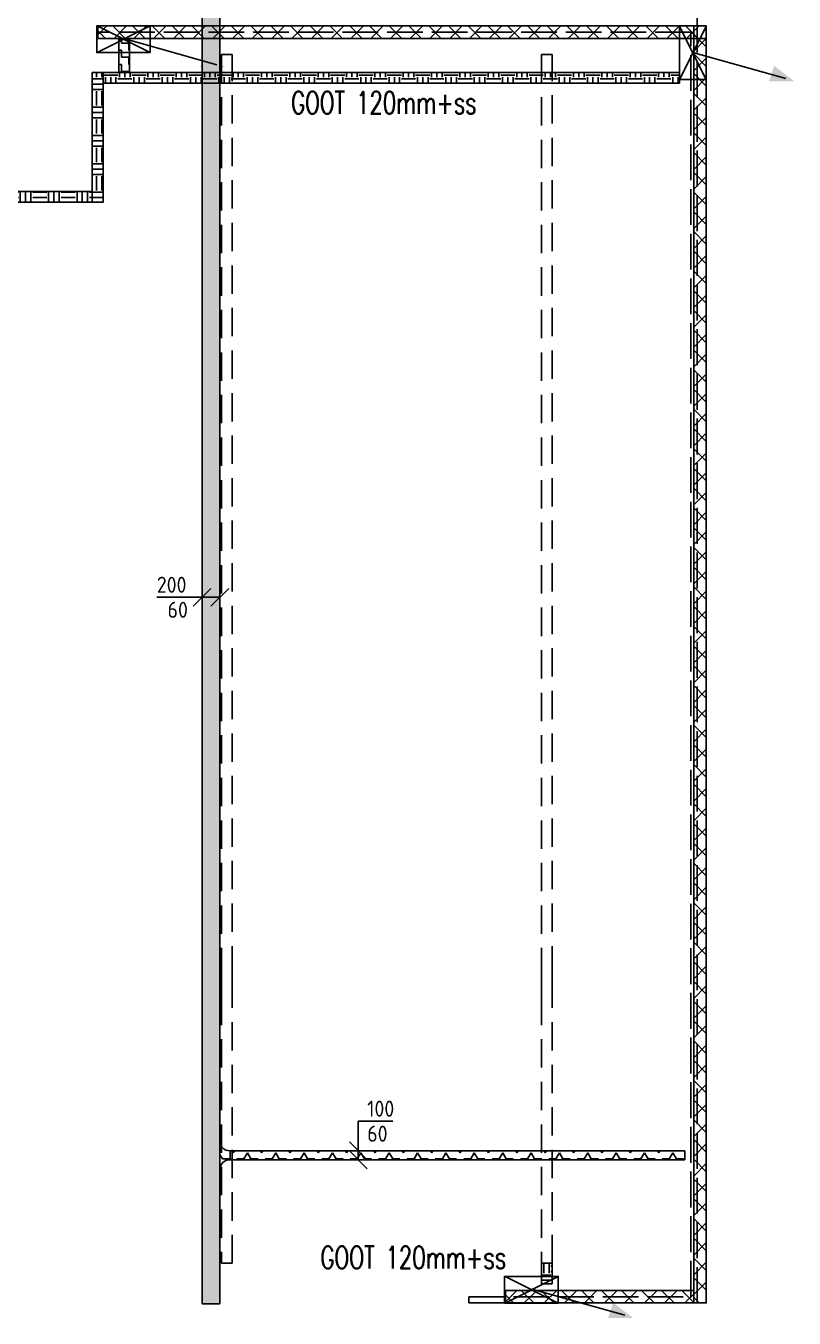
# Model space of a CAD drawing. Header units: millimetres. Extents: x -3262 to 112658, y 0 to 217318.
# Drawn here: x 60855 to 69455, y 37322 to 51789 of the extents above; entities that cross this region are included whole.
import ezdxf

# ---------------------------------------------------------------- set-up
doc = ezdxf.new("R2010")
doc.units = ezdxf.units.MM
doc.header["$LTSCALE"] = 100
doc.linetypes.add('E_GOOT3', pattern=[5, 4, -1])
doc.linetypes.add('HIDDEN2', pattern=[4.7625, 3.175, -1.5875])
for name, color, linetype in [('ByLayer', 2, 'Continuous'), ('EL6131--_ENERGIEBEDR (1996)', 2, 'Continuous'), ('EL6131--_GEBOUWINST (1996)', 2, 'Continuous'), ('EL6131--_KG_D', 3, 'Continuous'), ('EL6131--_WG', 3, 'Continuous'), ('EM6131--_KG', 1, 'Continuous')]:
    doc.layers.add(name, color=color, linetype=linetype)
doc.styles.add('buro-018', font='BUROFONT.shx', dxfattribs={"height": 180})
doc.styles.add('CofelyArial', font='arial.ttf')
doc.styles.add('ROMANS', font='ROMANS', dxfattribs={"width": 0.7})
doc.styles.add('STABICAD-018', font='ISOCP.SHX', dxfattribs={"height": 1.8})
pattern_1 = [(0, (-27271.99, -78.64), (0, 137.48153), [79.375, -79.375]), (60, (-27271.99, -78.64), (-119.0625, 68.74077), [79.375, -79.375]), (120, (-27232.3, -9.9), (-119.0625, -68.74077), [79.375, -79.375])]

# ---------------------------------------------------------------- blocks, each defined once
blk = doc.blocks.new('NV-1')
at = {"layer": 'ByLayer'}
for p, q in [((0, 4), (7.91, 0)), ((0, 0), (7.91, 4))]:
    blk.add_line(p, q, dxfattribs=at)
blk.add_lwpolyline([(0, 0), (8, 0), (8, 4), (0, 4)], close=True, dxfattribs=at)
blk = doc.blocks.new('PIJL-UIT')
at = {"layer": 'ByLayer', "color": 2}
blk.add_line((0, 0), (2.92, 10.41), dxfattribs=at)
blk.add_solid([(3.23, 11.35), (1.51, 9.11), (3.24, 8.54)], dxfattribs=at)
blk = doc.blocks.new('*X72')
at = {"color": 0}
for p, q in [((12734, 15293), (12734, 15397)), ((12793, 15293), (12793, 15397)), ((12812, 15371), (12925, 15371)), ((12812, 15312), (12925, 15312)), ((12832, 15277), (12832, 15293)), ((12891, 15277), (12891, 15293))]:
    blk.add_line(p, q, dxfattribs=at)
blk = doc.blocks.new('*X73')
at = {"color": 0}
for p, q in [((12628, 8872), (12689, 8933)), ((12862, 8793), (12722, 8933)), ((12770, 8793), (12910, 8933)), ((13083, 8793), (12943, 8933)), ((12991, 8793), (13131, 8933)), ((13304, 8793), (13164, 8933)), ((13212, 8793), (13352, 8933)), ((13525, 8793), (13385, 8933)), ((13433, 8793), (13573, 8933)), ((13746, 8793), (13606, 8933)), ((13654, 8793), (13794, 8933)), ((13967, 8793), (13827, 8933)), ((13875, 8793), (14015, 8933)), ((14188, 8793), (14048, 8933)), ((14096, 8793), (14236, 8933)), ((14409, 8793), (14269, 8933)), ((14317, 8793), (14457, 8933)), ((14630, 8793), (14490, 8933)), ((14538, 8793), (14678, 8933)), ((14851, 8793), (14711, 8933)), ((14759, 8793), (14899, 8933)), ((15072, 8793), (14932, 8933)), ((14980, 8793), (15120, 8933)), ((15293, 8793), (15153, 8933)), ((15201, 8793), (15341, 8933)), ((15514, 8793), (15374, 8933)), ((15422, 8793), (15562, 8933)), ((15735, 8793), (15595, 8933)), ((15643, 8793), (15783, 8933)), ((15956, 8793), (15816, 8933)), ((15864, 8793), (16004, 8933)), ((16177, 8793), (16037, 8933)), ((16085, 8793), (16225, 8933)), ((16398, 8793), (16258, 8933)), ((16306, 8793), (16446, 8933)), ((16619, 8793), (16479, 8933)), ((16527, 8793), (16667, 8933)), ((16840, 8793), (16700, 8933)), ((16748, 8793), (16888, 8933)), ((17061, 8793), (16921, 8933)), ((16969, 8793), (17109, 8933)), ((17282, 8793), (17142, 8933)), ((17190, 8793), (17330, 8933)), ((17503, 8793), (17363, 8933)), ((17411, 8793), (17551, 8933)), ((17724, 8793), (17584, 8933)), ((17632, 8793), (17772, 8933)), ((17945, 8793), (17805, 8933)), ((17853, 8793), (17993, 8933)), ((18166, 8793), (18026, 8933)), ((18074, 8793), (18214, 8933)), ((18387, 8793), (18247, 8933)), ((18295, 8793), (18435, 8933)), ((18608, 8793), (18468, 8933)), ((18516, 8793), (18656, 8933)), ((18829, 8793), (18689, 8933)), ((18737, 8793), (18877, 8933)), ((19050, 8793), (18910, 8933)), ((18957, 8793), (19097, 8933)), ((19270, 8793), (19130, 8933)), ((19178, 8793), (19318, 8933)), ((19491, 8793), (19351, 8933)), ((19399, 8793), (19539, 8933)), ((19712, 8793), (19572, 8933)), ((19620, 8793), (19760, 8933)), ((19933, 8793), (19793, 8933)), ((19841, 8793), (19981, 8933)), ((20154, 8793), (20014, 8933)), ((20062, 8793), (20202, 8933)), ((20375, 8793), (20235, 8933)), ((20283, 8793), (20423, 8933)), ((20596, 8793), (20456, 8933)), ((20504, 8793), (20644, 8933)), ((20817, 8793), (20677, 8933)), ((20725, 8793), (20865, 8933)), ((21038, 8793), (20898, 8933)), ((20946, 8793), (21086, 8933)), ((21259, 8793), (21119, 8933)), ((21167, 8793), (21307, 8933)), ((21480, 8793), (21340, 8933)), ((21388, 8793), (21528, 8933)), ((21701, 8793), (21561, 8933)), ((21609, 8793), (21749, 8933)), ((21922, 8793), (21782, 8933)), ((21830, 8793), (21970, 8933)), ((22143, 8793), (22003, 8933)), ((22051, 8793), (22191, 8933)), ((22364, 8793), (22224, 8933)), ((22272, 8793), (22412, 8933)), ((22585, 8793), (22445, 8933)), ((22493, 8793), (22633, 8933)), ((22806, 8793), (22666, 8933)), ((22714, 8793), (22854, 8933)), ((23027, 8793), (22887, 8933)), ((22935, 8793), (23075, 8933)), ((23248, 8793), (23108, 8933)), ((23156, 8793), (23296, 8933)), ((23469, 8793), (23329, 8933)), ((23377, 8793), (23517, 8933)), ((23690, 8793), (23550, 8933)), ((23598, 8793), (23738, 8933)), ((23911, 8793), (23771, 8933)), ((23819, 8793), (23959, 8933)), ((24132, 8793), (23992, 8933)), ((24040, 8793), (24180, 8933)), ((24353, 8793), (24213, 8933)), ((24261, 8793), (24401, 8933)), ((24574, 8793), (24434, 8933)), ((24482, 8793), (24622, 8933)), ((24795, 8793), (24655, 8933)), ((24703, 8793), (24843, 8933)), ((25016, 8793), (24876, 8933)), ((24924, 8793), (25064, 8933)), ((25237, 8793), (25097, 8933)), ((25145, 8793), (25285, 8933)), ((25458, 8793), (25318, 8933)), ((25366, 8793), (25506, 8933)), ((25679, 8793), (25539, 8933)), ((25587, 8793), (25727, 8933)), ((25900, 8793), (25760, 8933)), ((25808, 8793), (25948, 8933)), ((26121, 8793), (25981, 8933)), ((26029, 8793), (26169, 8933)), ((26342, 8793), (26202, 8933)), ((26250, 8793), (26390, 8933)), ((26563, 8793), (26423, 8933)), ((26470, 8793), (26610, 8933)), ((26783, 8793), (26643, 8933)), ((26691, 8793), (26831, 8933)), ((26925, 8872), (26864, 8933)), ((12641, 8793), (12628, 8806)), ((26912, 8793), (26925, 8805))]:
    blk.add_line(p, q, dxfattribs=at)
blk = doc.blocks.new('*X74')
at = {"color": 0}
for p, q in [((26785, 15516), (26871, 15601)), ((26925, 15501), (26825, 15601)), ((26785, 15295), (26925, 15435)), ((26925, 15280), (26785, 15420)), ((26785, 15074), (26925, 15214)), ((26925, 15059), (26785, 15199)), ((26785, 14853), (26925, 14993)), ((26925, 14838), (26785, 14978)), ((26785, 14632), (26925, 14772)), ((26925, 14617), (26785, 14757)), ((26785, 14411), (26925, 14551)), ((26925, 14396), (26785, 14536)), ((26785, 14190), (26925, 14330)), ((26925, 14176), (26785, 14316)), ((26785, 13969), (26925, 14109)), ((26925, 13955), (26785, 14095)), ((26785, 13748), (26925, 13888)), ((26925, 13734), (26785, 13874)), ((26785, 13527), (26925, 13667)), ((26925, 13513), (26785, 13653)), ((26785, 13306), (26925, 13446)), ((26925, 13292), (26785, 13432)), ((26785, 13085), (26925, 13225)), ((26925, 13071), (26785, 13211)), ((26785, 12864), (26925, 13004)), ((26925, 12850), (26785, 12990)), ((26785, 12643), (26925, 12783)), ((26925, 12629), (26785, 12769)), ((26785, 12422), (26925, 12562)), ((26925, 12408), (26785, 12548)), ((26785, 12201), (26925, 12341)), ((26925, 12187), (26785, 12327)), ((26785, 11980), (26925, 12120)), ((26925, 11966), (26785, 12106)), ((26785, 11759), (26925, 11899)), ((26925, 11745), (26785, 11885)), ((26785, 11538), (26925, 11678)), ((26925, 11524), (26785, 11664)), ((26785, 11317), (26925, 11457)), ((26925, 11303), (26785, 11443)), ((26785, 11096), (26925, 11236)), ((26925, 11082), (26785, 11222)), ((26785, 10875), (26925, 11015)), ((26925, 10861), (26785, 11001)), ((26785, 10654), (26925, 10794)), ((26925, 10640), (26785, 10780)), ((26785, 10433), (26925, 10573)), ((26925, 10419), (26785, 10559)), ((26785, 10212), (26925, 10352)), ((26925, 10198), (26785, 10338)), ((26785, 9991), (26925, 10131)), ((26925, 9977), (26785, 10117)), ((26785, 9770), (26925, 9910)), ((26925, 9756), (26785, 9896)), ((26785, 9549), (26925, 9689)), ((26925, 9535), (26785, 9675)), ((26785, 9328), (26925, 9468)), ((26925, 9314), (26785, 9454)), ((26785, 9107), (26925, 9247)), ((26925, 9093), (26785, 9233)), ((26785, 8886), (26925, 9026)), ((26925, 8872), (26785, 9012)), ((26912, 8793), (26925, 8805))]:
    blk.add_line(p, q, dxfattribs=at)
blk = doc.blocks.new('*X78')
at = {"color": 0}
for p, q in [((34211, 22542), (34211, 22575)), ((34369, 22542), (34369, 22575)), ((34125, 22463), (34131, 22463)), ((34131, 22542), (34211, 22542)), ((34131, 22463), (34131, 22542)), ((34211, 22463), (34290, 22463)), ((34211, 22455), (34211, 22463)), ((34290, 22542), (34369, 22542)), ((34290, 22463), (34290, 22542)), ((34369, 22463), (34449, 22463)), ((34369, 22455), (34369, 22463)), ((34449, 22542), (34491, 22542)), ((34449, 22463), (34449, 22542))]:
    blk.add_line(p, q, dxfattribs=at)
blk = doc.blocks.new('*X80')
at = {"color": 0}
for p, q in [((14540, 10948), (14632, 11040)), ((14680, 10914), (14554, 11040)), ((14540, 10723), (14680, 10863)), ((14680, 10689), (14540, 10829)), ((14540, 10499), (14680, 10639)), ((14680, 10465), (14540, 10605)), ((14540, 10274), (14680, 10414)), ((14680, 10240), (14540, 10380)), ((14540, 10050), (14680, 10190)), ((14680, 10016), (14540, 10156)), ((14540, 9825), (14680, 9965)), ((14680, 9791), (14540, 9931)), ((14540, 9601), (14680, 9741)), ((14680, 9567), (14540, 9707)), ((14540, 9376), (14680, 9516)), ((14680, 9342), (14540, 9482)), ((14540, 9152), (14680, 9292)), ((14680, 9118), (14540, 9258)), ((14640, 8933), (14540, 9033)), ((14545, 8933), (14680, 9067))]:
    blk.add_line(p, q, dxfattribs=at)
blk = doc.blocks.new('*X93')
at = {"color": 0}
for p, q in [((25003, 18395), (25003, 18548)), ((25063, 18395), (25063, 18548)), ((24950, 18375), (25070, 18375)), ((24950, 18316), (25070, 18316)), ((24950, 18256), (25070, 18256)), ((25003, 18078), (25003, 18236)), ((25063, 18078), (25063, 18236)), ((24950, 18058), (25070, 18058)), ((24950, 17998), (25070, 17998)), ((24950, 17939), (25070, 17939)), ((25003, 17760), (25003, 17919)), ((25063, 17760), (25063, 17919)), ((24950, 17740), (25070, 17740)), ((24950, 17681), (25070, 17681)), ((24950, 17621), (25070, 17621)), ((25003, 17443), (25003, 17601)), ((25063, 17443), (25063, 17601)), ((24950, 17423), (25070, 17423)), ((24950, 17363), (25070, 17363)), ((24950, 17304), (25070, 17304)), ((25003, 17125), (25003, 17284)), ((25063, 17125), (25063, 17284)), ((24950, 17105), (25070, 17105)), ((24950, 17046), (25070, 17046)), ((24950, 16986), (25070, 16986)), ((25003, 16808), (25003, 16966)), ((25063, 16808), (25063, 16966)), ((24950, 16788), (25070, 16788)), ((24950, 16728), (25070, 16728)), ((24950, 16669), (25070, 16669)), ((25003, 16490), (25003, 16649)), ((25063, 16490), (25063, 16649)), ((24950, 16470), (25070, 16470)), ((24950, 16411), (25070, 16411)), ((24950, 16351), (25070, 16351)), ((25003, 16173), (25003, 16331)), ((25063, 16173), (25063, 16331)), ((24950, 16153), (25070, 16153)), ((24950, 16093), (25070, 16093)), ((24950, 16034), (25070, 16034)), ((25003, 15855), (25003, 16014)), ((25063, 15855), (25063, 16014)), ((24950, 15835), (25070, 15835)), ((24950, 15776), (25070, 15776)), ((24950, 15716), (25070, 15716)), ((25003, 15664), (25003, 15696)), ((25003, 15544), (25003, 15664)), ((25063, 15664), (25063, 15696)), ((25063, 15544), (25063, 15664)), ((25261, 15544), (25261, 15664)), ((25321, 15544), (25321, 15664)), ((25380, 15544), (25380, 15664)), ((25579, 15544), (25579, 15664)), ((25638, 15544), (25638, 15664)), ((25698, 15544), (25698, 15664)), ((25896, 15544), (25896, 15664)), ((25956, 15544), (25956, 15664)), ((26015, 15544), (26015, 15664)), ((26214, 15544), (26214, 15664)), ((26273, 15544), (26273, 15664)), ((26333, 15544), (26333, 15664)), ((25082, 15617), (25241, 15617)), ((25082, 15558), (25241, 15558)), ((25400, 15617), (25559, 15617)), ((25400, 15558), (25559, 15558)), ((25718, 15617), (25876, 15617)), ((25718, 15558), (25876, 15558)), ((26035, 15617), (26194, 15617)), ((26035, 15558), (26194, 15558)), ((26284, 15518), (26352, 15518)), ((26333, 15538), (26333, 15544)), ((26352, 15617), (26404, 15617)), ((26352, 15558), (26404, 15558)), ((26372, 15379), (26372, 15538)), ((26284, 15458), (26352, 15458)), ((26284, 15399), (26352, 15399)), ((26333, 15220), (26333, 15379)), ((26352, 15359), (26404, 15359)), ((26284, 15200), (26352, 15200)), ((26352, 15300), (26404, 15300)), ((26352, 15240), (26404, 15240)), ((26372, 15061), (26372, 15220)), ((26284, 15141), (26352, 15141)), ((26284, 15081), (26352, 15081)), ((26333, 14903), (26333, 15061)), ((26352, 15042), (26404, 15042)), ((26352, 14982), (26404, 14982)), ((26352, 14922), (26404, 14922)), ((26372, 14744), (26372, 14903)), ((26284, 14883), (26352, 14883)), ((26284, 14823), (26352, 14823)), ((26284, 14764), (26352, 14764)), ((26333, 14585), (26333, 14744)), ((26352, 14724), (26404, 14724)), ((26352, 14665), (26404, 14665)), ((26284, 14565), (26352, 14565)), ((26284, 14506), (26352, 14506)), ((26352, 14605), (26404, 14605)), ((26372, 14426), (26372, 14585)), ((26284, 14446), (26352, 14446)), ((26333, 14268), (26333, 14426)), ((26352, 14407), (26404, 14407)), ((26352, 14347), (26404, 14347)), ((26284, 14248), (26352, 14248)), ((26284, 14188), (26352, 14188)), ((26352, 14288), (26404, 14288)), ((26372, 14109), (26372, 14268)), ((26284, 14129), (26352, 14129)), ((26333, 13950), (26333, 14109)), ((26352, 14089), (26404, 14089)), ((26284, 13930), (26352, 13930)), ((26352, 14030), (26404, 14030)), ((26352, 13970), (26404, 13970)), ((26372, 13791), (26372, 13950)), ((26284, 13871), (26352, 13871)), ((26284, 13811), (26352, 13811)), ((26333, 13633), (26333, 13791)), ((26352, 13772), (26404, 13772)), ((26284, 13613), (26352, 13613)), ((26352, 13712), (26404, 13712)), ((26352, 13652), (26404, 13652)), ((26372, 13474), (26372, 13633)), ((26284, 13553), (26352, 13553)), ((26284, 13494), (26352, 13494)), ((26333, 13315), (26333, 13474)), ((26352, 13454), (26404, 13454)), ((26352, 13395), (26404, 13395)), ((26352, 13335), (26404, 13335)), ((26372, 13156), (26372, 13315)), ((26284, 13295), (26352, 13295)), ((26284, 13236), (26352, 13236)), ((26284, 13176), (26352, 13176)), ((26333, 12998), (26333, 13156)), ((26352, 13137), (26404, 13137)), ((26352, 13077), (26404, 13077)), ((26284, 12978), (26352, 12978)), ((26284, 12918), (26352, 12918)), ((26352, 13018), (26404, 13018)), ((26372, 12839), (26372, 12998)), ((26284, 12859), (26352, 12859)), ((26333, 12680), (26333, 12839)), ((26352, 12819), (26404, 12819)), ((26352, 12760), (26404, 12760)), ((26284, 12660), (26352, 12660)), ((26284, 12601), (26352, 12601)), ((26352, 12700), (26404, 12700)), ((26372, 12521), (26372, 12680)), ((26284, 12541), (26352, 12541)), ((26333, 12363), (26333, 12521)), ((26352, 12502), (26404, 12502)), ((26352, 12442), (26404, 12442)), ((26284, 12343), (26352, 12343)), ((26352, 12382), (26404, 12382)), ((26372, 12204), (26372, 12363)), ((26284, 12283), (26352, 12283)), ((26284, 12224), (26352, 12224)), ((26333, 12045), (26333, 12204)), ((26352, 12184), (26404, 12184)), ((26284, 12025), (26352, 12025)), ((26352, 12125), (26404, 12125)), ((26352, 12065), (26404, 12065)), ((26372, 11886), (26372, 12045)), ((26284, 11966), (26352, 11966)), ((26284, 11906), (26352, 11906)), ((26333, 11728), (26333, 11886)), ((26352, 11867), (26404, 11867)), ((26352, 11807), (26404, 11807)), ((26352, 11748), (26404, 11748)), ((26372, 11569), (26372, 11728)), ((26284, 11708), (26352, 11708)), ((26284, 11648), (26352, 11648)), ((26284, 11589), (26352, 11589)), ((26333, 11410), (26333, 11569)), ((26352, 11549), (26404, 11549)), ((26352, 11490), (26404, 11490)), ((26352, 11430), (26404, 11430)), ((26284, 11390), (26352, 11390)), ((26284, 11331), (26352, 11331)), ((26372, 11251), (26372, 11410)), ((26284, 11271), (26352, 11271)), ((26333, 11093), (26333, 11251)), ((26352, 11232), (26404, 11232)), ((26352, 11172), (26404, 11172)), ((26284, 11073), (26352, 11073)), ((26284, 11013), (26352, 11013)), ((26352, 11112), (26404, 11112)), ((26372, 10934), (26372, 11093)), ((26284, 10954), (26352, 10954)), ((26333, 10775), (26333, 10934)), ((26352, 10914), (26404, 10914)), ((26352, 10855), (26404, 10855)), ((26284, 10755), (26352, 10755)), ((26352, 10795), (26404, 10795)), ((26372, 10616), (26372, 10775)), ((26284, 10696), (26352, 10696)), ((26284, 10636), (26352, 10636)), ((26333, 10458), (26333, 10616)), ((26352, 10597), (26404, 10597)), ((26284, 10438), (26352, 10438)), ((26352, 10537), (26404, 10537)), ((26352, 10478), (26404, 10478)), ((26372, 10299), (26372, 10458)), ((26284, 10378), (26352, 10378)), ((26284, 10319), (26352, 10319)), ((26333, 10140), (26333, 10299)), ((26352, 10279), (26404, 10279)), ((26352, 10220), (26404, 10220)), ((26352, 10160), (26404, 10160)), ((26372, 9981), (26372, 10140)), ((26284, 10120), (26352, 10120)), ((26284, 10061), (26352, 10061)), ((26284, 10001), (26352, 10001)), ((26333, 9823), (26333, 9981)), ((26352, 9962), (26404, 9962)), ((26352, 9902), (26404, 9902)), ((26352, 9842), (26404, 9842)), ((26284, 9803), (26352, 9803)), ((26284, 9743), (26352, 9743)), ((26372, 9664), (26372, 9823)), ((26284, 9684), (26352, 9684)), ((26333, 9505), (26333, 9664)), ((26352, 9644), (26404, 9644)), ((26352, 9585), (26404, 9585)), ((26284, 9485), (26352, 9485)), ((26284, 9426), (26352, 9426)), ((26352, 9525), (26404, 9525)), ((26372, 9346), (26372, 9505)), ((26284, 9366), (26352, 9366)), ((26333, 9188), (26333, 9346)), ((26352, 9327), (26404, 9327)), ((26352, 9267), (26404, 9267)), ((26284, 9168), (26352, 9168)), ((26352, 9208), (26404, 9208)), ((26372, 9093), (26372, 9188)), ((26284, 9108), (26352, 9108))]:
    blk.add_line(p, q, dxfattribs=at)
blk = doc.blocks.new('*U110')
at = {"color": 0, "linetype": 'Continuous'}
for p, q in [((0, 100, -2730), (16717, 100, -2730)), ((0, -100, -2730), (0, 100, -2730)), ((0, -100, -2730), (16717, -100, -2730))]:
    blk.add_line(p, q, dxfattribs=at)
at = {"color": 1, "style": 'CofelyArial'}
for tag in ['SECTIONCODE', 'CODE', 'POSITIONCODE']:
    blk.add_attdef(tag, (62927, 37488, 2730), '', height=1.8, dxfattribs=at)
blk = doc.blocks.new('*U111')
at = {"color": 0, "linetype": 'Continuous'}
for p, q in [((-78, 0, -2730), (-506, 0, -2730)), ((-100, -100, -2730), (100, 100, -2730)), ((0, 0, -2730), (-78, 0, -2730)), ((0, 0, -2730), (200, 0, -2730)), ((100, -100, -2730), (300, 100, -2730))]:
    blk.add_line(p, q, dxfattribs=at)
at = {"color": 0, "linetype": 'Continuous', "style": 'STABICAD-018'}
for s, p in [('200', (-506, 50, -2730)), ('60', (-386, -230, -2730))]:
    blk.add_text(s, height=180, dxfattribs=at).set_placement(p)
at = {"color": 1, "style": 'CofelyArial'}
blk.add_attdef('CODE', (62827, 45392, 2730), '', height=1.8, dxfattribs=at)
blk = doc.blocks.new('*U161')
at = {"color": 0, "linetype": 'Continuous'}
for p, q in [((0, 50, -2730), (5090, 50, -2730)), ((0, -50, -2730), (0, 50, -2730)), ((5090, -50, -2730), (5090, 50, -2730)), ((0, -50, -2730), (5090, -50, -2730))]:
    blk.add_line(p, q, dxfattribs=at)
at = {"color": 1, "style": 'buro-018'}
for tag, p in [('CODE', (68232, 39145, 2730)), ('SECTIONCODE', (68232, 39145, 2730)), ('POSITIONCODE', (65688, 38845, 2730))]:
    blk.add_attdef(tag, p, '', height=1.8, dxfattribs=at)
blk = doc.blocks.new('*U155')
at = {"color": 0, "linetype": 'Continuous'}
for p, q in [((0, -160, -2730), (0, 160, -2730)), ((115, 50, -2730), (110, 50, -2730)), ((115, -50, -2730), (115, 50, -2730)), ((115, -50, -2730), (110, -50, -2730))]:
    blk.add_line(p, q, dxfattribs=at)
for centre, start, end in [((110, 160, -2730), 180, 270), ((110, -160, -2730), 90, 180)]:
    blk.add_arc(centre, 110, start, end, dxfattribs=at)
at = {"color": 1, "style": 'buro-018'}
for tag in ['CODE', 'POSITIONCODE', 'SECTIONCODE']:
    blk.add_attdef(tag, (95698, 39224, 2730), '', height=1.8, dxfattribs=at)
blk = doc.blocks.new('*U162')
at = {"color": 0, "linetype": 'Continuous'}
for p, q in [((0, 0, -2730), (0, 332, -2730)), ((0, 332, -2730), (388, 332, -2730)), ((100, -100, -2730), (-100, 100, -2730)), ((100, -200, -2730), (-100, 0, -2730)), ((0, 0, -2730), (0, -100, -2730))]:
    blk.add_line(p, q, dxfattribs=at)
at = {"color": 0, "linetype": 'Continuous', "style": 'STABICAD-018'}
for s, p in [('100', (100, 382, -2730)), ('60', (100, 102, -2730))]:
    blk.add_text(s, height=180, dxfattribs=at).set_placement(p)
at = {"color": 1, "style": 'buro-018'}
blk.add_attdef('CODE', (64576, 39195, 2730), '', height=1.8, dxfattribs=at)

msp = doc.modelspace()

# ---------------------------------------------------------------- hatches: boundary and pattern name
at = {"layer": 'EL6131--_ENERGIEBEDR (1996)', "linetype": 'Continuous'}
h = msp.add_hatch(dxfattribs=at)
h.set_pattern_fill('STARS', color=1, scale=25)
h.set_pattern_definition([(0, (-15268.94, 6138.35), (0, 137.48153), [79.375, -79.375]), (60, (-15268.94, 6138.35), (-119.0625, 68.74077), [79.375, -79.375]), (120, (-15229.26, 6207.09), (-119.0625, -68.74077), [79.375, -79.375])])
h.paths.add_polyline_path([(63027, 54398), (60980, 54398), (60980, 54198), (62827, 54198), (62827, 37488), (63027, 37488), (63027, 52729)])
at = {"layer": 'EL6131--_ENERGIEBEDR (1996)'}
h = msp.add_hatch(dxfattribs=at)
h.set_pattern_fill('STARS', color=1, scale=25)
h.set_pattern_definition(pattern_1)
h.paths.add_polyline_path([(63027, 39305, 0.414214), (63137, 39195), (63142, 39195), (63142, 39095), (63137, 39095, 0.414214), (63027, 38985)])
h = msp.add_hatch(dxfattribs=at)
h.set_pattern_fill('STARS', color=1, scale=25)
h.set_pattern_definition(pattern_1)
h.paths.add_polyline_path([(63142, 39195), (68232, 39195), (68232, 39095), (63142, 39095)])

# ---------------------------------------------------------------- linework, layer by layer
at = {"layer": 'EL6131--_ENERGIEBEDR (1996)', "color": 2, "linetype": 'Continuous'}
for p, q in [((61894, 51272), (61894, 51638)), ((61894, 51638), (62014, 51638)), ((62014, 51272), (62014, 51638)), ((61894, 51272), (62014, 51272))]:
    msp.add_line(p, q, dxfattribs=at)
at = {"layer": 'EL6131--_ENERGIEBEDR (1996)', "color": 2, "linetype": 'HIDDEN2'}
for points in [[(63165, 40920), (63165, 41170), (63165, 51467), (63045, 51467), (63045, 41170), (63045, 40920), (63045, 37937), (63165, 37937)], [(66747, 40920), (66747, 41170), (66747, 51467), (66627, 51467), (66627, 41170), (66627, 40920), (66627, 37937), (66747, 37937)]]:
    msp.add_lwpolyline(points, close=True, dxfattribs=at)
at = {"layer": 'EL6131--_ENERGIEBEDR (1996)', "color": 2, "linetype": 'Continuous'}
for points in [[(61599, 51268), (61599, 49997), (61599, 49877), (61599, 49814), (61719, 49814), (61719, 49877), (61719, 49997), (61719, 51268), (61599, 51268)], [(61719, 51148), (62990, 51148), (63110, 51148), (68170, 51148), (68170, 51268), (63110, 51268), (62990, 51268), (61719, 51268), (61719, 51148)], [(58714, 49814), (61415, 49814), (61535, 49814), (61599, 49814), (61599, 49934), (61535, 49934), (61415, 49934), (58714, 49934), (58714, 49814)], [(66747, 37706), (66747, 37735), (66747, 37808), (66747, 37937), (66627, 37937), (66627, 37808), (66627, 37735), (66627, 37706), (66747, 37706)]]:
    msp.add_lwpolyline(points, dxfattribs=at)
at = {"layer": 'EL6131--_GEBOUWINST (1996)', "color": 2, "linetype": 'Continuous'}
for points in [[(61661, 51789), (68470, 51789), (68470, 51649), (61661, 51649)], [(68470, 51789), (68470, 37492), (68330, 37492), (68330, 51789)], [(66223, 37632), (68330, 37632), (68330, 37492), (66223, 37492)]]:
    msp.add_lwpolyline(points, close=True, dxfattribs=at)
at = {"layer": 'EL6131--_WG', "linetype": 'E_GOOT3'}
for p, q in [((68370, 37492), (68370, 55364)), ((68300, 51789), (61648, 51789)), ((61648, 51719), (61648, 51789)), ((68300, 51719), (61648, 51719)), ((68300, 37562), (68300, 51719)), ((65813, 37562), (68300, 37562)), ((65813, 37562), (65813, 37492)), ((65813, 37492), (68300, 37492)), ((68300, 37492), (68370, 37492))]:
    msp.add_line(p, q, dxfattribs=at)

# ---------------------------------------------------------------- block references
at = {"layer": 'EL6131--_ENERGIEBEDR (1996)', "color": 2, "linetype": 'Continuous', "xscale": -75, "yscale": 75, "zscale": 75}
for p in [(62248, 51489), (66814, 37489)]:
    msp.add_blockref('NV-1', p, dxfattribs=at)
at = {"layer": 'EL6131--_ENERGIEBEDR (1996)', "color": 2, "linetype": 'Continuous', "xscale": -75, "yscale": 75, "zscale": 75, "rotation": 270}
msp.add_blockref('NV-1', (68170, 51189), dxfattribs=at)
at = {"layer": 'EL6131--_ENERGIEBEDR (1996)', "color": 1, "linetype": 'Continuous', "rotation": 90}
for name, p in [('*X78', (84469, 17147)), ('*X93', (77263, 24864)), ('*X72', (82025, 25012))]:
    msp.add_blockref(name, p, dxfattribs=at)
at = {"layer": 'EL6131--_ENERGIEBEDR (1996)', "color": 1, "linetype": 'Continuous', "xscale": 100, "yscale": 100, "zscale": 100, "rotation": 270}
for p in [(61951, 51646), (68320, 51492), (66518, 37646)]:
    msp.add_blockref('PIJL-UIT', p, dxfattribs=at)
at = {"layer": 'EL6131--_GEBOUWINST (1996)', "color": 1, "linetype": 'Continuous', "rotation": 90}
for name, p in [('*X74', (77263, 24864)), ('*X73', (77263, 24864)), ('*X80', (77263, 22952))]:
    msp.add_blockref(name, p, dxfattribs=at)
at = {"layer": 'EL6131--_KG_D', "linetype": 'Continuous'}
for name, p, rotation in [('*U110', (62927, 37481, 2730), 90.00000000000001), ('*U161', (68232, 39145, 2730), 180)]:
    msp.add_blockref(name, p, dxfattribs=dict(at, rotation=rotation))
at = {"layer": 'EL6131--_KG_D', "linetype": 'Continuous', "xscale": -1, "rotation": 180}
msp.add_blockref('*U155', (63027, 39145, 2730), dxfattribs=at)
at = {"layer": 'EM6131--_KG', "linetype": 'Continuous'}
for name, p in [('*U111', (62827, 45392, 2730)), ('*U162', (64576, 39195, 2730))]:
    msp.add_blockref(name, p, dxfattribs=at)

# ---------------------------------------------------------------- texts
at = {"layer": 'EL6131--_ENERGIEBEDR (1996)', "color": 1, "linetype": 'Continuous', "style": 'ROMANS', "width": 0.7}
for p in [(63823, 50804), (64153, 37876)]:
    msp.add_text('GOOT 120mm+ss', height=250, dxfattribs=at).set_placement(p)

doc.saveas('drawing.dxf')
